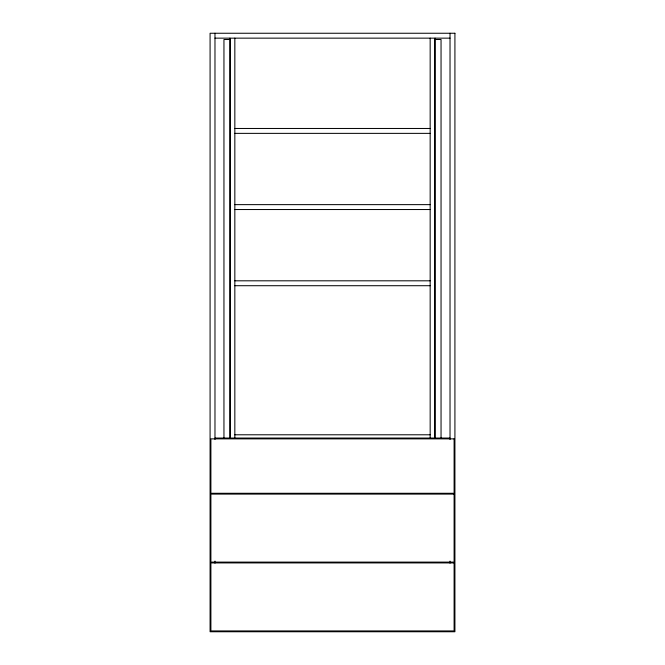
<?xml version="1.0" encoding="UTF-8"?>
<svg xmlns="http://www.w3.org/2000/svg" width="665" height="665" viewBox="0 0 665 665"><rect width="100%" height="100%" fill="white"/><g stroke="black" fill="none" stroke-linecap="round" stroke-linejoin="round"><path stroke-width="1" d="M214.978 38.146L450.022 38.146M234.836 128.47L430.164 128.47M234.836 133.366L430.164 133.366M234.836 204.637L430.164 204.637M234.836 209.533L430.164 209.533M234.836 280.813L430.164 280.813M234.836 285.709L430.164 285.709M234.836 434.785L430.164 434.785M214.978 438.052L450.022 438.052M450.022 33.25L450.022 439.523M450.022 561.094L450.022 563.172M441.045 438.052L441.045 39.509L434.785 39.509L434.785 438.052M435.06 38.146L435.06 438.052M430.164 38.146L430.164 438.052M234.836 38.146L234.836 438.052M230.215 438.052L230.215 39.509L223.955 39.509L223.955 438.052M229.94 38.146L229.94 438.052M214.978 33.25L214.978 439.523M214.978 561.094L214.978 563.172M454.918 33.25L210.082 33.25L210.082 631.75L454.918 631.75L454.918 33.25M454.104 438.867L210.896 438.867L210.896 493.28L454.104 493.28L454.104 438.867M454.104 494.095L210.896 494.095L210.896 562.108L454.104 562.108L454.104 494.095M454.104 562.923L210.896 562.923L210.896 630.935L454.104 630.935L454.104 562.923"/></g></svg>
